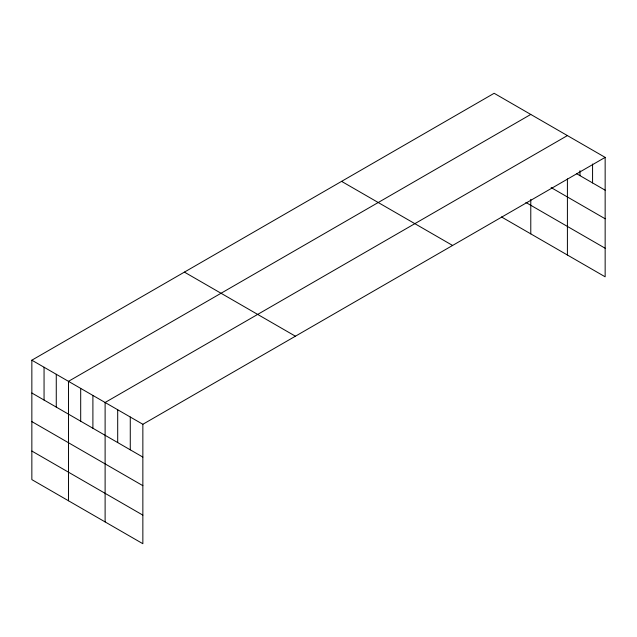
<?xml version="1.0" encoding="UTF-8"?>
<svg xmlns="http://www.w3.org/2000/svg" width="637" height="637" viewBox="0 0 637 637"><rect width="100%" height="100%" fill="white"/><g stroke="black" fill="none" stroke-linecap="round" stroke-linejoin="round"><path stroke-width="0.96" d="M567.408 178.878L567.408 255.015M31.85 360.192L142.855 424.282L142.855 543.711L31.85 479.621L31.85 360.192L494.145 93.289L605.15 157.379L605.15 276.808L501.47 216.946M530.78 114.437L68.478 381.34L68.478 500.77M567.408 135.585L105.113 402.488L105.113 521.918M142.855 424.282L605.15 157.379M576.636 173.718L605.15 190.184M551.132 187.581L605.15 218.77M525.891 202.462L605.15 248.223M341.591 181.37L452.589 245.452M184.411 272.118L295.409 336.201M31.85 393.005L142.855 457.087M31.85 421.59L142.855 485.673M31.85 451.036L142.855 515.126M592.569 164.028L592.569 182.923M579.989 170.684L579.989 175.661M530.78 199.389L530.78 233.867M130.274 417.02L130.274 449.826M117.694 409.75L117.694 442.564M92.898 395.442L92.898 428.247M80.692 388.395L80.692 421.2M56.271 374.293L56.271 407.099M44.057 367.246L44.057 400.052"/></g></svg>
